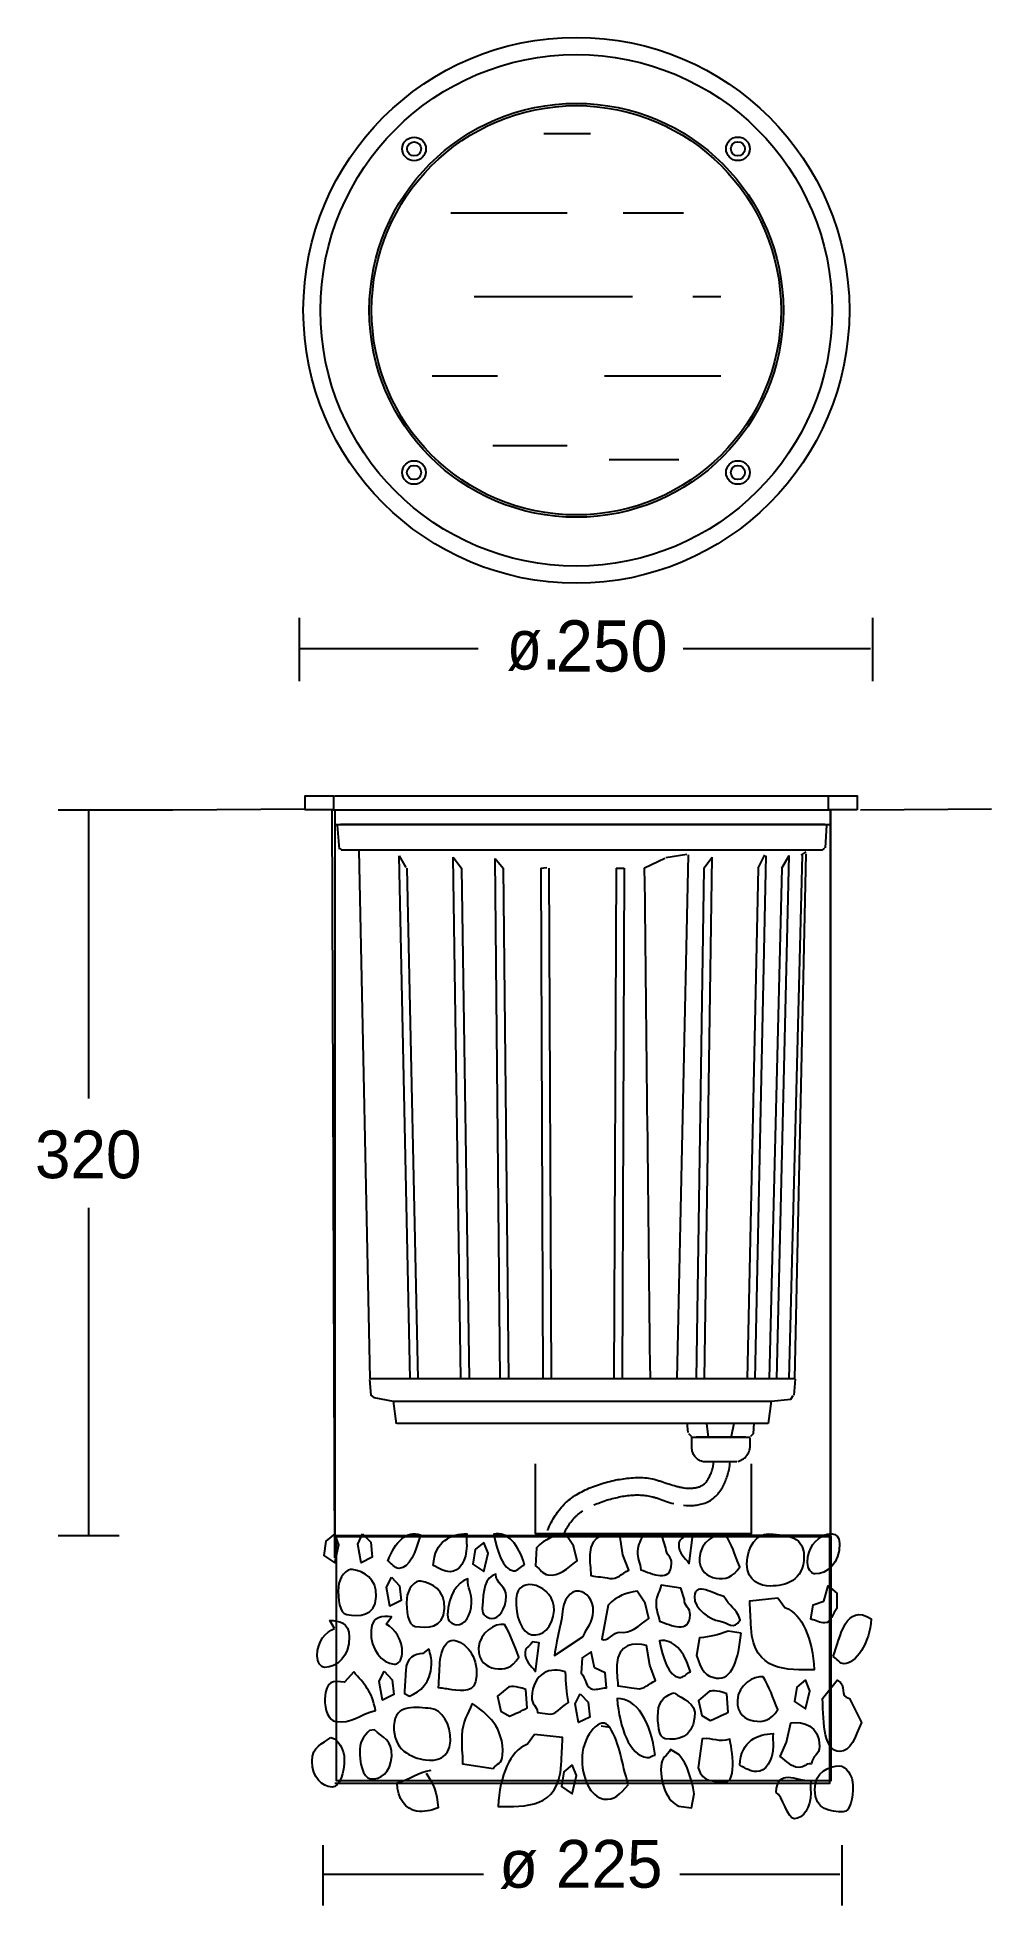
# Model space of a CAD drawing. Extents: x 41 to 152, y 59 to 276.
import ezdxf

# ---------------------------------------------------------------- set-up
doc = ezdxf.new("R2010")
doc.units = 0
doc.layers.add('LIVELLO_1', color=160, linetype='Continuous')
doc.styles.add('STD', font='txt')

# ---------------------------------------------------------------- blocks, each defined once
blk = doc.blocks.new('AI9-BLK2')
at = {"layer": 'LIVELLO_1', "color": 7}
blk.add_line((1.09, -5.79), (2.09, -5.93), dxfattribs=at)
for points in [[(-29.83, 16.52), (-30.84, 15.68), (-31.09, 14), (-29.83, 13.16), (-29.33, 15.26)], [(-29.61, 16.2), (27.75, 16.2), (27.75, -12.15), (-29.61, -12.15)], [(-26.59, 16.52), (-25.63, 15.54), (-25.47, 13.83), (-26.77, 13.17), (-27.16, 15.34)], [(-12.53, 15.53), (-13.54, 14.69), (-13.79, 13), (-12.53, 12.16), (-12.03, 14.27)], [(-23.25, 11.49), (-22.29, 10.5), (-22.13, 8.79), (-23.43, 8.13), (-23.82, 10.3)], [(-24.1, 0.56), (-23.15, -0.42), (-22.98, -2.14), (-24.28, -2.79), (-24.67, -0.62)], [(-1.35, -2.05), (-0.39, -3.04), (-0.23, -4.75), (-1.52, -5.4), (-1.91, -3.23)], [(24.82, -0.44), (23.81, -1.28), (23.56, -2.96), (24.82, -3.81), (25.32, -1.7)], [(-2.25, -10.29), (-3.25, -11.13), (-3.5, -12.81), (-2.25, -13.66), (-1.75, -11.55)]]:
    blk.add_lwpolyline(points, close=True, dxfattribs=at)
for points, knots in [([(-23.65, 13.35), (-23.21, 13.15), (-22.9, 12.51), (-22.39, 12.51), (-21.08, 12.51), (-20.45, 14.41), (-19.88, 16.41), (-21.45, 16.93), (-22.83, 15.67), (-23.65, 13.35)], [0, 0, 0, 0, 1, 1, 1, 2, 2, 2, 3, 3, 3, 3]), ([(-18.38, 12.85), (-17.65, 12.48), (-17.18, 12.12), (-16.41, 12.12), (-15.39, 12.12), (-14.51, 13.4), (-14.51, 15.12), (-14.51, 15.67), (-14.55, 15.97), (-14.51, 16.52), (-16.23, 16.52), (-18.24, 15.73), (-18.38, 12.85)], [0, 0, 0, 0, 1, 1, 1, 2, 2, 2, 3, 3, 3, 4, 4, 4, 4]), ([(-7.78, 12.9), (-8.22, 12.75), (-8.57, 12.17), (-9.07, 12.24), (-10.38, 12.44), (-10.91, 14.41), (-11.37, 16.49), (-9.78, 16.78), (-8.47, 15.32), (-7.78, 12.9)], [0, 0, 0, 0, 1, 1, 1, 2, 2, 2, 3, 3, 3, 3]), ([(-2.12, 15.12), (-2.12, 15.12), (-1.7, 13.37), (-1.7, 13.37), (-2.88, 12.49), (-3.75, 11.56), (-5.07, 11.75), (-5.69, 11.84), (-5.98, 12.41), (-6.52, 12.81), (-6.52, 12.81), (-6.41, 14.91), (-6.41, 14.91), (-5.35, 16.01), (-4.32, 16.29), (-3.05, 16.52), (-3.05, 16.52), (-2.12, 15.12), (-2.12, 15.12)], [0, 0, 0, 0, 1, 1, 1, 2, 2, 2, 3, 3, 3, 4, 4, 4, 5, 5, 5, 6, 6, 6, 6]), ([(3.63, 14.08), (3.63, 14.08), (4.3, 12.3), (4.3, 12.3), (3.45, 11.89), (2.98, 11.22), (2.1, 11.35), (1.23, 11.48), (0.79, 11.54), (-0.09, 11.67), (-0.1, 12.62), (-0.26, 13.18), (-0.21, 14.12), (-0.08, 16.53), (1.82, 16.78), (3.25, 16.36), (3.25, 16.36), (3.63, 14.08), (3.63, 14.08)], [0, 0, 0, 0, 1, 1, 1, 2, 2, 2, 3, 3, 3, 4, 4, 4, 5, 5, 5, 6, 6, 6, 6]), ([(8.62, 14.86), (8.57, 14.03), (9.32, 13.92), (9.28, 13.08), (9.16, 10.77), (7.07, 11.92), (5.71, 12.33), (5.63, 13.09), (5.28, 13.66), (5.32, 14.5), (5.36, 15.34), (5.77, 15.81), (5.93, 16.52), (5.93, 16.52), (8.18, 16.2), (8.18, 16.2), (8.18, 16.2), (8.62, 14.86), (8.62, 14.86)], [0, 0, 0, 0, 1, 1, 1, 2, 2, 2, 3, 3, 3, 4, 4, 4, 5, 5, 5, 6, 6, 6, 6]), ([(10.93, 16.52), (10.93, 16.52), (11.74, 16.41), (11.74, 16.41), (11.74, 16.41), (11.32, 13.09), (11.32, 13.09), (10.79, 13.8), (10.06, 14.22), (10.11, 15.38), (10.15, 16), (10.78, 16.02), (10.93, 16.52)], [0, 0, 0, 0, 1, 1, 1, 2, 2, 2, 3, 3, 3, 4, 4, 4, 4]), ([(15.51, 16.51), (16.25, 15.23), (16.6, 14.2), (17.18, 12.7), (16.38, 11.41), (15.53, 11.22), (14.4, 11.38), (13.49, 11.52), (12.43, 12.23), (12.5, 13.75), (12.6, 15.58), (14.41, 16.67), (15.51, 16.51)], [0, 0, 0, 0, 1, 1, 1, 2, 2, 2, 3, 3, 3, 4, 4, 4, 4]), ([(20.47, 16.52), (19.23, 16.52), (18.02, 15.12), (18.02, 13.04), (18.02, 11.01), (19.56, 10.46), (20.76, 10.46), (22.44, 10.46), (24.64, 11.08), (24.64, 13.89), (24.64, 16.59), (22.08, 16.34), (20.47, 16.52)], [0, 0, 0, 0, 1, 1, 1, 2, 2, 2, 3, 3, 3, 4, 4, 4, 4]), ([(27.06, 16.39), (26.08, 15.9), (25.05, 14.98), (25.05, 13.21), (25.05, 12.47), (25.49, 11.86), (25.93, 11.86), (27.32, 11.86), (28.78, 13.08), (28.78, 15.41), (28.78, 17.06), (27.06, 16.39), (27.06, 16.39)], [0, 0, 0, 0, 1, 1, 1, 2, 2, 2, 3, 3, 3, 4, 4, 4, 4]), ([(-27.75, 12.39), (-26.48, 12.15), (-24.91, 11.36), (-25.02, 9.23), (-25.14, 6.85), (-27.01, 6.94), (-28.43, 7.15), (-29.27, 7.27), (-29.47, 8.96), (-29.4, 10.36), (-29.34, 11.46), (-28.4, 12.55), (-27.75, 12.39)], [0, 0, 0, 0, 1, 1, 1, 2, 2, 2, 3, 3, 3, 4, 4, 4, 4]), ([(-19.82, 11.03), (-18.55, 10.79), (-16.98, 10), (-17.09, 7.86), (-17.21, 5.49), (-19.08, 5.58), (-20.5, 5.78), (-21.34, 5.91), (-21.54, 7.6), (-21.47, 9), (-21.41, 10.1), (-20.47, 11.19), (-19.82, 11.03)], [0, 0, 0, 0, 1, 1, 1, 2, 2, 2, 3, 3, 3, 4, 4, 4, 4]), ([(-13.93, 8.54), (-14.01, 7.01), (-14.77, 5.83), (-15.68, 5.97), (-16.16, 6.04), (-16.77, 6.31), (-16.72, 7.1), (-16.61, 9.36), (-15.68, 10.88), (-14.38, 11.31), (-14.43, 10.21), (-13.88, 9.63), (-13.93, 8.54)], [0, 0, 0, 0, 1, 1, 1, 2, 2, 2, 3, 3, 3, 4, 4, 4, 4]), ([(-9.91, 9.28), (-9.99, 7.75), (-10.75, 6.58), (-11.66, 6.71), (-12.13, 6.78), (-12.74, 7.05), (-12.7, 7.85), (-12.58, 10.1), (-12.43, 11.42), (-11.12, 11.84), (-11.17, 10.74), (-9.85, 10.38), (-9.91, 9.28)], [0, 0, 0, 0, 1, 1, 1, 2, 2, 2, 3, 3, 3, 4, 4, 4, 4]), ([(-4.37, 7.62), (-4.48, 5.61), (-5.74, 4.62), (-6.95, 4.8), (-8.15, 4.98), (-8.88, 6.99), (-8.78, 9), (-8.63, 11.93), (-4.22, 10.55), (-4.37, 7.62)], [0, 0, 0, 0, 1, 1, 1, 2, 2, 2, 3, 3, 3, 3]), ([(15.33, 9.26), (16.07, 7.99), (16.67, 8.03), (17.25, 6.54), (16.45, 5.24), (15.89, 6.25), (14.77, 6.42), (13.86, 6.55), (11.85, 7.74), (11.93, 9.26), (12.03, 11.09), (14.24, 9.42), (15.33, 9.26)], [0, 0, 0, 0, 1, 1, 1, 2, 2, 2, 3, 3, 3, 4, 4, 4, 4]), ([(0.18, 7.5), (0.11, 6.14), (-0.54, 5.71), (-0.98, 4.61), (-0.98, 4.61), (-4.33, 2.38), (-4.33, 2.38), (-4.29, 3.22), (-3.47, 6.35), (-3.43, 7.19), (-3.34, 8.87), (-2.46, 10), (-1.46, 9.86), (-0.65, 9.74), (0.25, 8.87), (0.18, 7.5)], [0, 0, 0, 0, 1, 1, 1, 2, 2, 2, 3, 3, 3, 4, 4, 4, 5, 5, 5, 5]), ([(6.2, 8.47), (6.2, 8.47), (6.62, 6.71), (6.62, 6.71), (5.44, 5.83), (4.57, 4.9), (3.25, 5.09), (2.63, 5.19), (1.72, 3.88), (1.17, 4.28), (1.17, 4.28), (1.9, 8.25), (1.9, 8.25), (2.97, 9.36), (4, 9.63), (5.27, 9.87), (5.27, 9.87), (6.2, 8.47), (6.2, 8.47)], [0, 0, 0, 0, 1, 1, 1, 2, 2, 2, 3, 3, 3, 4, 4, 4, 5, 5, 5, 6, 6, 6, 6]), ([(10.76, 8.9), (10.72, 8.06), (11.47, 7.95), (11.43, 7.11), (11.31, 4.81), (9.22, 5.96), (7.86, 6.37), (7.77, 7.12), (7.42, 7.7), (7.47, 8.54), (7.51, 9.38), (7.91, 9.85), (8.08, 10.56), (8.08, 10.56), (10.33, 10.23), (10.33, 10.23), (10.33, 10.23), (10.76, 8.9), (10.76, 8.9)], [0, 0, 0, 0, 1, 1, 1, 2, 2, 2, 3, 3, 3, 4, 4, 4, 5, 5, 5, 6, 6, 6, 6]), ([(21.61, 9.11), (21.61, 9.11), (18.34, 8.74), (18.34, 8.74), (18.41, 7.48), (18.44, 6.85), (18.51, 5.59), (18.78, 0.46), (22.74, 0.72), (25.82, 0.75), (25.64, 4.31), (24.48, 7.21), (22.42, 7.96), (22.42, 7.96), (21.61, 9.11), (21.61, 9.11)], [0, 0, 0, 0, 1, 1, 1, 2, 2, 2, 3, 3, 3, 4, 4, 4, 5, 5, 5, 5]), ([(26.96, 8.7), (26.96, 8.7), (25.7, 8.28), (25.7, 8.28), (25.7, 8.28), (25.45, 6.6), (25.45, 6.6), (26.07, 6.49), (26.45, 6.17), (27.08, 6.17), (27.77, 6.17), (27.96, 7.33), (28.46, 7.86), (28.46, 7.86), (28.46, 9.65), (28.46, 9.65), (28.46, 9.65), (27.46, 10.49), (27.46, 10.49), (27.46, 10.49), (26.96, 8.7), (26.96, 8.7)], [0, 0, 0, 0, 1, 1, 1, 2, 2, 2, 3, 3, 3, 4, 4, 4, 5, 5, 5, 6, 6, 6, 7, 7, 7, 7]), ([(-23.84, 6.05), (-22.88, 5.42), (-21.91, 4.36), (-22, 2.59), (-22.04, 1.86), (-22.51, 1.31), (-22.94, 1.37), (-24.33, 1.58), (-25.72, 3.01), (-25.6, 5.33), (-25.51, 6.98), (-24.23, 7.03), (-23.24, 6.89), (-23.24, 6.89), (-23.84, 6.05), (-23.84, 6.05)], [0, 0, 0, 0, 1, 1, 1, 2, 2, 2, 3, 3, 3, 4, 4, 4, 5, 5, 5, 5]), ([(28.04, 2.26), (28.48, 2.05), (28.79, 1.42), (29.29, 1.42), (30.61, 1.42), (32.3, 3.8), (32.45, 6.65), (29.49, 8.55), (28.85, 4.58), (28.04, 2.26)], [0, 0, 0, 0, 1, 1, 1, 2, 2, 2, 3, 3, 3, 3]), ([(-29.85, 5.54), (-30.84, 5.05), (-31.86, 4.13), (-31.86, 2.36), (-31.86, 1.62), (-31.42, 1.01), (-30.99, 1.01), (-29.59, 1.01), (-28.13, 2.24), (-28.13, 4.56), (-28.13, 6.22), (-29.41, 6.46), (-30.4, 6.46), (-30.4, 6.46), (-29.85, 5.54), (-29.85, 5.54)], [0, 0, 0, 0, 1, 1, 1, 2, 2, 2, 3, 3, 3, 4, 4, 4, 5, 5, 5, 5]), ([(-10.12, 6.01), (-9.38, 4.73), (-9.03, 3.7), (-8.45, 2.2), (-9.25, 0.9), (-10.1, 0.72), (-11.23, 0.89), (-12.14, 1.02), (-13.2, 1.73), (-13.12, 3.25), (-13.03, 5.08), (-11.21, 6.17), (-10.12, 6.01)], [0, 0, 0, 0, 1, 1, 1, 2, 2, 2, 3, 3, 3, 4, 4, 4, 4]), ([(11.46, 0.5), (11.01, 0.35), (10.67, -0.23), (10.16, -0.16), (8.85, 0.04), (8.32, 2.01), (7.86, 4.09), (9.45, 4.38), (10.77, 2.93), (11.46, 0.5)], [0, 0, 0, 0, 1, 1, 1, 2, 2, 2, 3, 3, 3, 3]), ([(17.34, 5), (17.06, 1.98), (16.29, -0.5), (14.48, -0.23), (13.23, -0.05), (12.76, 0.6), (12.16, 2.38), (12.16, 2.38), (12.52, 4.44), (12.52, 4.44), (13.85, 4.56), (14.56, 4.78), (15.84, 5.22), (15.84, 5.22), (17.34, 5), (17.34, 5)], [0, 0, 0, 0, 1, 1, 1, 2, 2, 2, 3, 3, 3, 4, 4, 4, 5, 5, 5, 5]), ([(-18.89, 3.18), (-18.74, 2.48), (-18.54, 2.09), (-18.58, 1.35), (-18.69, -0.84), (-19.88, -1.78), (-21.16, -2.32), (-21.16, -2.32), (-21.73, -2), (-21.73, -2), (-21.67, -0.96), (-21.64, -0.41), (-21.59, 0.63), (-21.51, 2.15), (-20.53, 2.62), (-19.61, 2.61), (-19.61, 2.61), (-18.89, 3.18), (-18.89, 3.18)], [0, 0, 0, 0, 1, 1, 1, 2, 2, 2, 3, 3, 3, 4, 4, 4, 5, 5, 5, 6, 6, 6, 6]), ([(-16.01, 4.17), (-16.85, 4.3), (-17.54, 3.04), (-17.61, 1.64), (-17.67, 0.48), (-17.71, -0.19), (-17.77, -1.35), (-17.15, -1.44), (-16.82, -1.49), (-16.2, -1.58), (-15.04, -1.75), (-13.47, -1.98), (-13.37, -0.02), (-13.24, 2.35), (-14.59, 3.96), (-16.01, 4.17)], [0, 0, 0, 0, 1, 1, 1, 2, 2, 2, 3, 3, 3, 4, 4, 4, 5, 5, 5, 5]), ([(-6.9, 3.98), (-6.9, 3.98), (-6.09, 3.86), (-6.09, 3.86), (-6.09, 3.86), (-6.51, 0.54), (-6.51, 0.54), (-7.04, 1.25), (-7.78, 1.67), (-7.72, 2.83), (-7.68, 3.46), (-7.05, 3.47), (-6.9, 3.98)], [0, 0, 0, 0, 1, 1, 1, 2, 2, 2, 3, 3, 3, 4, 4, 4, 4]), ([(0.34, 0.98), (0.34, 0.98), (1.57, 0.38), (1.57, 0.38), (1.57, 0.38), (1.73, -1.34), (1.73, -1.34), (1.1, -1.35), (0.71, -1.61), (0.08, -1.52), (-0.61, -1.42), (-0.73, -0.24), (-1.21, 0.36), (-1.21, 0.36), (-1.12, 2.14), (-1.12, 2.14), (-1.12, 2.14), (-0.07, 2.83), (-0.07, 2.83), (-0.07, 2.83), (0.34, 0.98), (0.34, 0.98)], [0, 0, 0, 0, 1, 1, 1, 2, 2, 2, 3, 3, 3, 4, 4, 4, 5, 5, 5, 6, 6, 6, 7, 7, 7, 7]), ([(6.76, 1.28), (6.76, 1.28), (7.42, -0.5), (7.42, -0.5), (6.58, -0.91), (6.1, -1.57), (5.23, -1.45), (4.35, -1.32), (3.91, -1.26), (3.04, -1.13), (3.02, -0.17), (2.86, 0.38), (2.91, 1.32), (3.04, 3.73), (4.94, 3.98), (6.37, 3.56), (6.37, 3.56), (6.76, 1.28), (6.76, 1.28)], [0, 0, 0, 0, 1, 1, 1, 2, 2, 2, 3, 3, 3, 4, 4, 4, 5, 5, 5, 6, 6, 6, 6]), ([(-27.62, 0.5), (-26.41, -0.91), (-25.49, -1.72), (-25.1, -3.99), (-26.96, -4.46), (-27.9, -5.55), (-29.71, -5.28), (-30.48, -5.17), (-31.04, -3.92), (-30.97, -2.64), (-30.86, -0.44), (-29.99, -0.52), (-28.68, -0.71), (-28.68, -0.71), (-27.62, 0.5), (-27.62, 0.5)], [0, 0, 0, 0, 1, 1, 1, 2, 2, 2, 3, 3, 3, 4, 4, 4, 5, 5, 5, 5]), ([(-3.02, 0.48), (-3.03, -0.89), (-2.89, -1.76), (-2.7, -3.05), (-3.68, -3.65), (-4.1, -4.54), (-5.1, -4.39), (-5.54, -4.33), (-5.85, -4.28), (-6.29, -4.22), (-6.32, -3.47), (-7, -3.27), (-6.96, -2.43), (-6.81, 0.4), (-4.69, 1.15), (-3.02, 0.48)], [0, 0, 0, 0, 1, 1, 1, 2, 2, 2, 3, 3, 3, 4, 4, 4, 5, 5, 5, 5]), ([(19.91, -0.08), (20.66, -1.35), (21.01, -2.39), (21.59, -3.89), (20.78, -5.18), (19.93, -5.37), (18.8, -5.2), (17.89, -5.07), (16.83, -4.36), (16.91, -2.83), (17, -1), (18.82, 0.08), (19.91, -0.08)], [0, 0, 0, 0, 1, 1, 1, 2, 2, 2, 3, 3, 3, 4, 4, 4, 4]), ([(-7.63, -1.56), (-7.63, -1.56), (-7.48, -3.69), (-7.48, -3.69), (-8.26, -4.1), (-8.78, -4.34), (-9.55, -4.65), (-9.55, -4.65), (-10.53, -4.08), (-10.53, -4.08), (-10.53, -4.08), (-10.94, -2.33), (-10.94, -2.33), (-10.94, -2.33), (-9.63, -1.26), (-9.63, -1.26), (-9.63, -1.26), (-8.8, -1.06), (-7.63, -1.56)], [0, 0, 0, 0, 1, 1, 1, 2, 2, 2, 3, 3, 3, 4, 4, 4, 5, 5, 5, 6, 6, 6, 6]), ([(9.58, -1.94), (8.75, -2.14), (7.77, -2.73), (7.7, -4.2), (7.63, -5.46), (7.79, -7.17), (8.54, -7.28), (9.98, -7.49), (11.64, -7.2), (11.95, -4.82), (12.18, -2.96), (10.55, -2.72), (9.58, -1.94)], [0, 0, 0, 0, 1, 1, 1, 2, 2, 2, 3, 3, 3, 4, 4, 4, 4]), ([(15.7, -2.05), (15.7, -2.05), (15.84, -4.18), (15.84, -4.18), (15.06, -4.6), (14.54, -4.84), (13.77, -5.14), (13.77, -5.14), (12.79, -4.58), (12.79, -4.58), (12.79, -4.58), (12.38, -2.83), (12.38, -2.83), (12.38, -2.83), (13.69, -1.76), (13.69, -1.76), (13.69, -1.76), (14.52, -1.56), (15.7, -2.05)], [0, 0, 0, 0, 1, 1, 1, 2, 2, 2, 3, 3, 3, 4, 4, 4, 5, 5, 5, 6, 6, 6, 6]), ([(26.8, -2.61), (26.92, -5.66), (26.97, -8.75), (28.79, -8.75), (30.05, -8.75), (30.61, -7.07), (31.3, -5.38), (31.3, -5.38), (29.92, -2.61), (29.92, -2.61), (28.6, -2.3), (29.75, -1.1), (28.5, -0.47), (28.5, -0.47), (26.8, -2.61), (26.8, -2.61)], [0, 0, 0, 0, 1, 1, 1, 2, 2, 2, 3, 3, 3, 4, 4, 4, 5, 5, 5, 5]), ([(-18.66, -3.74), (-17.43, -3.92), (-16.3, -5.5), (-16.4, -7.57), (-16.51, -9.58), (-18.07, -9.91), (-19.27, -9.73), (-20.94, -9.49), (-23.1, -8.56), (-22.95, -5.75), (-22.81, -3.07), (-20.27, -3.69), (-18.66, -3.74)], [0, 0, 0, 0, 1, 1, 1, 2, 2, 2, 3, 3, 3, 4, 4, 4, 4]), ([(-13.87, -3.17), (-12.1, -4.38), (-10.16, -5.93), (-10.34, -9.18), (-10.38, -10.13), (-11.02, -10.14), (-11.42, -10.71), (-11.42, -10.71), (-14.99, -10.19), (-14.99, -10.19), (-14.99, -8.92), (-15.14, -8.16), (-15.07, -6.9), (-14.98, -5.23), (-14.38, -4.47), (-13.87, -3.17)], [0, 0, 0, 0, 1, 1, 1, 2, 2, 2, 3, 3, 3, 4, 4, 4, 5, 5, 5, 5]), ([(7.38, -9.18), (7.01, -9.12), (6.8, -9.52), (6.42, -9.46), (4.36, -9.16), (3.26, -6.04), (2.94, -2.61), (5.27, -2.53), (6.83, -5.3), (7.38, -9.18)], [0, 0, 0, 0, 1, 1, 1, 2, 2, 2, 3, 3, 3, 3]), ([(-25.21, -6.22), (-24.3, -7.09), (-23.11, -7.51), (-23.21, -9.28), (-23.31, -11.17), (-24.53, -12.09), (-25.66, -11.93), (-26.57, -11.8), (-26.99, -10.02), (-26.91, -8.49), (-26.85, -7.39), (-26.31, -6.86), (-25.77, -6.32), (-25.77, -6.32), (-25.21, -6.22), (-25.21, -6.22)], [0, 0, 0, 0, 1, 1, 1, 2, 2, 2, 3, 3, 3, 4, 4, 4, 5, 5, 5, 5]), ([(4.26, -12.59), (3.26, -13.71), (2.59, -14.45), (1.4, -14.28), (-0.1, -14.06), (-1.24, -11.78), (-1.11, -9.27), (-0.98, -6.85), (1.1, -4.41), (2.09, -5.93), (3.31, -7.91), (3.45, -10.04), (4.26, -12.59)], [0, 0, 0, 0, 1, 1, 1, 2, 2, 2, 3, 3, 3, 4, 4, 4, 4]), ([(22.62, -7.65), (22.62, -7.65), (21.86, -9.33), (21.86, -9.33), (22.68, -9.86), (23.12, -10.59), (24, -10.59), (24.88, -10.59), (24.64, -10.17), (25.52, -10.17), (25.58, -9.23), (26.45, -9.12), (26.45, -8.18), (26.45, -5.76), (24.57, -5.23), (23.12, -5.44), (23.12, -5.44), (22.62, -7.65), (22.62, -7.65)], [0, 0, 0, 0, 1, 1, 1, 2, 2, 2, 3, 3, 3, 4, 4, 4, 5, 5, 5, 6, 6, 6, 6]), ([(-30.29, -7.13), (-31.24, -7.86), (-32.45, -8.11), (-32.45, -9.88), (-32.45, -11.78), (-31.28, -12.88), (-30.14, -12.88), (-29.23, -12.88), (-28.72, -11.17), (-28.72, -9.64), (-28.72, -8.54), (-29.23, -7.92), (-29.74, -7.31), (-29.74, -7.31), (-30.29, -7.13), (-30.29, -7.13)], [0, 0, 0, 0, 1, 1, 1, 2, 2, 2, 3, 3, 3, 4, 4, 4, 5, 5, 5, 5]), ([(-6.64, -6.77), (-6.64, -6.77), (-3.38, -7.14), (-3.38, -7.14), (-3.44, -8.4), (-3.48, -9.02), (-3.54, -10.28), (-3.81, -15.42), (-7.77, -15.15), (-10.86, -15.12), (-10.67, -11.56), (-9.51, -8.67), (-7.45, -7.91), (-7.45, -7.91), (-6.64, -6.77), (-6.64, -6.77)], [0, 0, 0, 0, 1, 1, 1, 2, 2, 2, 3, 3, 3, 4, 4, 4, 5, 5, 5, 5]), ([(10.13, -9.08), (11.15, -10.29), (11.51, -11.71), (11.91, -13.67), (11.91, -13.67), (11.58, -15.31), (11.58, -15.31), (11.14, -15.25), (10.82, -15.2), (10.38, -15.14), (9.01, -14.94), (7.92, -12.77), (8.05, -10.46), (8.1, -9.41), (8.74, -9.3), (9.16, -8.52), (9.16, -8.52), (10.13, -9.08), (10.13, -9.08)], [0, 0, 0, 0, 1, 1, 1, 2, 2, 2, 3, 3, 3, 4, 4, 4, 5, 5, 5, 6, 6, 6, 6]), ([(15.33, -12.31), (14.08, -12.13), (12.96, -12.43), (12.35, -10.65), (12.35, -10.65), (12.81, -7.27), (12.81, -7.27), (14.14, -7.14), (14.76, -7.77), (16.04, -7.32), (16.04, -7.32), (17.15, -12.58), (15.33, -12.31)], [0, 0, 0, 0, 1, 1, 1, 2, 2, 2, 3, 3, 3, 4, 4, 4, 4]), ([(17.18, -10.35), (17.91, -10.72), (18.38, -11.09), (19.15, -11.09), (20.17, -11.09), (21.05, -9.8), (21.05, -8.09), (21.05, -7.54), (21.02, -7.23), (21.05, -6.68), (19.34, -6.68), (17.33, -7.48), (17.18, -10.35)], [0, 0, 0, 0, 1, 1, 1, 2, 2, 2, 3, 3, 3, 4, 4, 4, 4]), ([(21.41, -13.5), (22.14, -13.87), (22.75, -16.56), (23.51, -16.56), (24.54, -16.56), (25.42, -15.27), (25.42, -13.56), (25.42, -13), (25.38, -12.7), (25.42, -12.15), (23.69, -12.15), (21.55, -10.62), (21.41, -13.5)], [0, 0, 0, 0, 1, 1, 1, 2, 2, 2, 3, 3, 3, 4, 4, 4, 4]), ([(28.79, -10.42), (27.52, -10.49), (25.91, -11.03), (25.91, -13.18), (25.91, -15.57), (27.77, -15.75), (29.2, -15.75), (30.04, -15.75), (30.33, -14.1), (30.33, -12.69), (30.33, -11.59), (29.45, -10.36), (28.79, -10.42)], [0, 0, 0, 0, 1, 1, 1, 2, 2, 2, 3, 3, 3, 4, 4, 4, 4]), ([(-19.2, -11.28), (-18.42, -12.44), (-17.92, -13.49), (-17.83, -15.29), (-18.77, -15.64), (-19.37, -15.8), (-20.35, -15.66), (-21.48, -15.49), (-22.59, -14.28), (-22.56, -12.38), (-21, -11.94), (-20.23, -11.19), (-18.63, -10.93)], [0, 0, 0, 0, 1, 1, 1, 2, 2, 2, 3, 3, 3, 4, 4, 4, 4])]:
    blk.add_open_spline(points, degree=3, knots=knots, dxfattribs=at)
blk = doc.blocks.new('AI9-BLK1')
at = {"layer": 'LIVELLO_1', "color": 7}
for p, q in [((3.5, 97.25), (8.9, 97.25)), ((-7.31, 88.06), (6.2, 88.06)), ((12.69, 88.06), (19.71, 88.06)), ((-4.61, 78.33), (13.77, 78.33)), ((20.8, 78.33), (24.04, 78.33)), ((-9.47, 69.14), (-1.91, 69.14)), ((10.53, 69.14), (24.04, 69.14)), ((-2.45, 61.04), (6.2, 61.04)), ((11.07, 59.41), (19.17, 59.41)), ((-24.89, 33.67), (-24.89, 41.03)), ((41.68, 33.67), (41.68, 41.03)), ((-4.14, 37.45), (-24.75, 37.45)), ((41.42, 37.45), (19.67, 37.45)), ((36.75, 20.32), (-20.78, 20.32)), ((-52.87, 18.76), (-39.58, 18.76)), ((-49.36, 18.76), (-49.36, -14.78)), ((-39.58, 18.76), (-24.27, 18.85)), ((-20.78, 18.76), (-20.78, -65.5)), ((36.75, -65.45), (36.75, 18.76)), ((40.24, 18.76), (55.46, 18.85)), ((-20.78, 17.03), (36.75, 17.03)), ((-20.51, 16.97), (-20.28, 14.18)), ((36.3, 16.96), (36.14, 14.34)), ((-20.28, 14.29), (-19.91, 14.07)), ((-20.03, 14.08), (20.85, 14.08)), ((-16.66, -47.33), (-17.96, 14.05)), ((-12.04, -47.33), (-13.32, 13.39)), ((-13.32, 13.39), (-12.52, 12.04)), ((-6.16, -47.33), (-7.05, 13.26)), ((-7.05, 13.26), (-6.08, 11.98)), ((-1.59, -47.33), (-2.17, 13.1)), ((-2.17, 13.1), (-1.22, 11.98)), ((15.19, 12), (17.55, 13.12)), ((17.64, 13.22), (20.09, 13.61)), ((18.97, -47.33), (20.29, 13.52)), ((20.38, 14.08), (35.84, 14.08)), ((22.05, 11.98), (23.02, 13.26)), ((22.13, -47.33), (23.02, 13.26)), ((28.01, -47.33), (29.29, 13.39)), ((28.38, 11.98), (29.15, 13.51)), ((30.52, -47.33), (31.96, 13.43)), ((31.11, 11.98), (31.96, 13.43)), ((31.98, -47.33), (33.52, 13.47)), ((32.61, -47.33), (33.95, 13.65)), ((33.36, 13.46), (33.95, 13.85)), ((36.07, 14.3), (35.76, 14.07)), ((-12.41, 11.98), (-11.13, -47.33)), ((-6.08, 11.98), (-5.19, -47.33)), ((-1.22, 11.98), (-0.61, -47.33)), ((3.12, 11.98), (3.83, 12.04)), ((3.12, 11.98), (3.38, -47.33)), ((4.07, 11.98), (4.35, -47.33)), ((11.88, 11.98), (11.62, -47.33)), ((11.88, 11.98), (12.83, 11.98)), ((12.83, 11.98), (12.57, -47.33)), ((22.05, 11.98), (21.16, -47.33)), ((28.38, 11.98), (27.1, -47.33)), ((31.11, 11.98), (29.66, -47.33)), ((-49.36, -27.47), (-49.36, -65.5)), ((32.63, -47.33), (-16.66, -47.33)), ((32.67, -47.37), (32.52, -49.2)), ((-14.02, -49.9), (-13.64, -52.53)), ((-13.95, -49.93), (29.87, -49.93)), ((29.87, -49.93), (29.51, -52.49)), ((29.51, -52.49), (-13.58, -52.49)), ((20.25, -53.57), (20.13, -52.44)), ((20.64, -54), (20.32, -53.69)), ((26.93, -54.08), (21.16, -54.08)), ((22.6, -54.07), (22.39, -52.55)), ((25.25, -53.96), (25.57, -52.46)), ((-52.87, -65.5), (-45.82, -65.5)), ((-20.78, -65.5), (36.75, -65.45)), ((-22.14, -108.49), (-22.14, -101.46)), ((38.11, -108.49), (38.11, -101.46)), ((-3.52, -104.89), (-22.01, -104.89)), ((37.85, -104.89), (19.27, -104.89))]:
    blk.add_line(p, q, dxfattribs=at)
for points in [[(-20.91, 18.75), (-24.23, 18.75), (-24.23, 20.38), (-20.91, 20.38)], [(39.84, 18.75), (36.52, 18.75), (36.52, 20.38), (39.84, 20.38)]]:
    blk.add_lwpolyline(points, close=True, dxfattribs=at)
for points in [[(-20.78, -68.09), (-21.07, 18.75), (36.76, 18.75), (36.75, -68.04)], [(-20.78, -68.09), (-21.07, 18.75), (36.76, 18.75), (36.75, -68.04)], [(36.1, 17.03), (-20.13, 17.03), (36.1, 17.03)], [(-16.76, -47.41), (-16.6, -49.2), (-16.26, -49.49), (-14.02, -49.9)], [(29.87, -49.93), (32.14, -49.7), (32.42, -49.27)], [(27.51, -53.98), (27.81, -53.66), (27.91, -52.46)], [(2.47, -57.18), (2.47, -65.27), (27.6, -65.27), (27.6, -57.18)], [(-20.78, -65.5), (36.66, -65.5), (36.66, -94.31), (-20.78, -94.31)]]:
    blk.add_lwpolyline(points, dxfattribs=at)
for centre, radius in [((7.26, 76.74), 31.69), ((7.26, 76.74), 29.7), ((7.26, 76.74), 24.03), ((7.26, 76.74), 23.76), ((-11.57, 95.48), 1.37), ((-11.57, 95.48), 0.822), ((26.01, 95.49), 1.37), ((26.01, 95.49), 0.822), ((-11.58, 57.91), 1.37), ((-11.58, 57.91), 0.821), ((26.01, 57.91), 1.37), ((26.01, 57.91), 0.822)]:
    blk.add_circle(centre, radius, dxfattribs=at)
blk.add_open_spline([(15.85, -47.33), (15.63, -27.55), (15.41, -7.78), (15.19, 12)], degree=3, dxfattribs=at)
for points, knots in [([(25.88, -56.97), (25.88, -56.97), (25.36, -56.97), (25.36, -56.97), (25.36, -56.97), (24.84, -56.97), (24.84, -56.97), (24.84, -56.97), (24.32, -56.97), (24.32, -56.97), (24.32, -56.97), (23.8, -56.97), (23.8, -56.97), (23.8, -56.97), (23.31, -56.97), (23.31, -56.97), (23.31, -56.97), (23.04, -56.97), (23.04, -56.97), (23.04, -56.97), (22.78, -56.97), (22.78, -56.97), (22.78, -56.97), (22.52, -56.97), (22.52, -56.97), (22.52, -56.97), (22.39, -56.97), (22.39, -56.97), (22.39, -56.97), (22.26, -56.97), (22.26, -56.97), (22.26, -56.97), (22, -56.97), (22, -56.97), (21.92, -56.94), (21.83, -56.92), (21.77, -56.87), (21.68, -56.87), (21.59, -56.83), (21.53, -56.78), (21.44, -56.73), (21.38, -56.69), (21.31, -56.64), (21.22, -56.59), (21.16, -56.52), (21.11, -56.45), (21.05, -56.38), (20.98, -56.31), (20.94, -56.22), (20.9, -56.18), (20.85, -56.08), (20.81, -55.99), (20.79, -55.89), (20.74, -55.83), (20.72, -55.73), (20.72, -55.68), (20.7, -55.64), (20.7, -55.59), (20.7, -55.54), (20.7, -55.5), (20.68, -55.45), (20.68, -55.45), (20.68, -55.31), (20.68, -55.31), (20.68, -55.31), (20.68, -55.2), (20.68, -55.2), (20.68, -55.2), (20.68, -55.06), (20.68, -55.06), (20.68, -55.06), (20.68, -54.91), (20.68, -54.91), (20.68, -54.91), (20.68, -54.78), (20.68, -54.78), (20.68, -54.78), (20.68, -54.64), (20.68, -54.64), (20.68, -54.64), (20.68, -54.54), (20.68, -54.54), (20.68, -54.54), (20.68, -54.5), (20.68, -54.5), (20.68, -54.5), (20.68, -54.4), (20.68, -54.4), (20.68, -54.4), (20.68, -54.36), (20.68, -54.36), (20.68, -54.36), (20.68, -54.26), (20.68, -54.26), (20.68, -54.26), (20.68, -54.24), (20.68, -54.24), (20.68, -54.24), (20.68, -54.22), (20.68, -54.22), (20.68, -54.22), (20.68, -54.17), (20.68, -54.17), (20.68, -54.17), (20.68, -54.12), (20.68, -54.12), (20.68, -54.12), (20.68, -54.1), (20.68, -54.1), (20.68, -54.1), (20.68, -54.08), (20.68, -54.08), (20.68, -54.08), (27.42, -54.08), (27.42, -54.08)], [0, 0, 0, 0, 1, 1, 1, 2, 2, 2, 3, 3, 3, 4, 4, 4, 5, 5, 5, 6, 6, 6, 7, 7, 7, 8, 8, 8, 9, 9, 9, 10, 10, 10, 11, 11, 11, 12, 12, 12, 13, 13, 13, 14, 14, 14, 15, 15, 15, 16, 16, 16, 17, 17, 17, 18, 18, 18, 19, 19, 19, 20, 20, 20, 21, 21, 21, 22, 22, 22, 23, 23, 23, 24, 24, 24, 25, 25, 25, 26, 26, 26, 27, 27, 27, 28, 28, 28, 29, 29, 29, 30, 30, 30, 31, 31, 31, 32, 32, 32, 33, 33, 33, 34, 34, 34, 35, 35, 35, 36, 36, 36, 37, 37, 37, 38, 38, 38, 38]), ([(25.99, -56.92), (26.09, -56.89), (26.19, -56.87), (26.26, -56.81), (26.35, -56.81), (26.45, -56.76), (26.52, -56.7), (26.61, -56.65), (26.69, -56.59), (26.76, -56.54), (26.85, -56.48), (26.92, -56.4), (26.97, -56.32), (27.04, -56.24), (27.11, -56.15), (27.16, -56.04), (27.21, -55.99), (27.26, -55.88), (27.3, -55.77), (27.33, -55.66), (27.38, -55.58), (27.4, -55.47), (27.4, -55.42), (27.42, -55.36), (27.42, -55.3), (27.42, -55.25), (27.42, -55.2), (27.45, -55.14), (27.45, -55.14), (27.45, -54.98), (27.45, -54.98), (27.45, -54.98), (27.45, -54.84), (27.45, -54.84), (27.45, -54.84), (27.45, -54.68), (27.45, -54.68), (27.45, -54.68), (27.45, -54.51), (27.45, -54.51), (27.45, -54.51), (27.45, -54.35), (27.45, -54.35), (27.45, -54.35), (27.45, -54.18), (27.45, -54.18)], [0, 0, 0, 0, 1, 1, 1, 2, 2, 2, 3, 3, 3, 4, 4, 4, 5, 5, 5, 6, 6, 6, 7, 7, 7, 8, 8, 8, 9, 9, 9, 10, 10, 10, 11, 11, 11, 12, 12, 12, 13, 13, 13, 14, 14, 14, 15, 15, 15, 15]), ([(3.92, -64.93), (4.05, -64.6), (4.18, -64.32), (4.33, -64.02), (4.46, -63.74), (4.64, -63.44), (4.81, -63.18), (5.15, -62.65), (5.57, -62.16), (6.02, -61.72), (6.46, -61.3), (6.96, -60.95), (7.5, -60.64), (7.76, -60.5), (8.02, -60.36), (8.3, -60.22), (8.58, -60.09), (8.86, -59.97), (9.15, -59.85), (9.45, -59.76), (9.73, -59.67), (10.04, -59.55), (10.32, -59.46), (10.62, -59.36), (10.92, -59.29), (11.23, -59.2), (11.53, -59.13), (11.83, -59.06), (12.12, -59.02), (12.42, -58.97), (12.72, -58.92), (13.33, -58.83), (13.94, -58.78), (14.54, -58.78), (14.85, -58.78), (15.13, -58.8), (15.43, -58.83), (15.71, -58.87), (16.02, -58.92), (16.3, -58.99), (16.45, -59.02), (16.58, -59.06), (16.74, -59.11), (16.89, -59.16), (17.02, -59.2), (17.17, -59.25), (17.45, -59.34), (17.71, -59.43), (17.99, -59.53), (18.3, -59.62), (18.58, -59.71), (18.86, -59.78), (19.01, -59.83), (19.14, -59.85), (19.29, -59.9), (19.45, -59.92), (19.6, -59.94), (19.75, -59.97), (20.03, -60.02), (20.33, -60.04), (20.64, -60.02), (20.77, -59.99), (20.92, -59.99), (21.05, -59.97), (21.2, -59.94), (21.33, -59.92), (21.46, -59.88), (21.57, -59.85), (21.7, -59.78), (21.81, -59.71), (21.92, -59.67), (22.02, -59.6), (22.13, -59.5), (22.22, -59.43), (22.31, -59.34), (22.39, -59.22), (22.48, -59.11), (22.55, -59.02), (22.61, -58.87), (22.68, -58.76), (22.74, -58.62), (22.8, -58.48), (22.83, -58.41), (22.87, -58.34), (22.89, -58.27), (22.94, -58.18), (22.96, -58.08), (22.98, -58.04), (23.04, -57.85), (23.09, -57.69), (23.13, -57.52), (23.17, -57.34), (23.19, -57.15), (23.22, -56.97)], [0, 0, 0, 0, 1, 1, 1, 2, 2, 2, 3, 3, 3, 4, 4, 4, 5, 5, 5, 6, 6, 6, 7, 7, 7, 8, 8, 8, 9, 9, 9, 10, 10, 10, 11, 11, 11, 12, 12, 12, 13, 13, 13, 14, 14, 14, 15, 15, 15, 16, 16, 16, 17, 17, 17, 18, 18, 18, 19, 19, 19, 20, 20, 20, 21, 21, 21, 22, 22, 22, 23, 23, 23, 24, 24, 24, 25, 25, 25, 26, 26, 26, 27, 27, 27, 28, 28, 28, 29, 29, 29, 30, 30, 30, 31, 31, 31, 31]), ([(19.7, -61.99), (20.09, -62.04), (20.51, -62.04), (20.9, -62.02), (21.11, -61.99), (21.33, -61.97), (21.53, -61.93), (21.74, -61.88), (21.96, -61.81), (22.18, -61.74), (22.41, -61.67), (22.63, -61.55), (22.83, -61.44), (23.04, -61.3), (23.26, -61.11), (23.46, -60.95), (23.63, -60.78), (23.78, -60.6), (23.93, -60.36), (24.06, -60.18), (24.19, -59.99), (24.3, -59.78), (24.39, -59.6), (24.48, -59.39), (24.56, -59.2), (24.65, -59.02), (24.71, -58.78), (24.8, -58.6), (24.87, -58.34), (24.93, -58.08), (25, -57.85), (25.04, -57.55), (25.08, -57.24), (25.1, -56.97)], [0, 0, 0, 0, 1, 1, 1, 2, 2, 2, 3, 3, 3, 4, 4, 4, 5, 5, 5, 6, 6, 6, 7, 7, 7, 8, 8, 8, 9, 9, 9, 10, 10, 10, 11, 11, 11, 11]), ([(5.81, -65.37), (5.89, -65.14), (6, -64.93), (6.13, -64.7), (6.26, -64.49), (6.39, -64.28), (6.52, -64.09), (6.65, -63.9), (6.8, -63.72), (6.96, -63.53), (7.04, -63.44), (7.13, -63.37), (7.19, -63.3), (7.28, -63.21), (7.37, -63.16), (7.45, -63.06), (7.63, -62.93), (7.8, -62.79), (8, -62.65)], [0, 0, 0, 0, 1, 1, 1, 2, 2, 2, 3, 3, 3, 4, 4, 4, 5, 5, 5, 6, 6, 6, 6]), ([(9.3, -61.95), (9.54, -61.86), (9.8, -61.76), (10.04, -61.67), (10.29, -61.57), (10.58, -61.48), (10.84, -61.39), (11.1, -61.32), (11.36, -61.25), (11.64, -61.18), (11.9, -61.11), (12.16, -61.06), (12.42, -60.99), (12.68, -60.95), (12.94, -60.92), (13.2, -60.88), (13.46, -60.83), (13.7, -60.83), (13.96, -60.81), (14.2, -60.78), (14.46, -60.78), (14.7, -60.81), (14.93, -60.83), (15.17, -60.83), (15.39, -60.88), (15.63, -60.9), (15.85, -60.95), (16.06, -61.02), (16.17, -61.02), (16.28, -61.06), (16.41, -61.11), (16.52, -61.13), (16.65, -61.18), (16.78, -61.2), (17.06, -61.3), (17.34, -61.41), (17.6, -61.51), (17.93, -61.62), (18.25, -61.72), (18.58, -61.81)], [0, 0, 0, 0, 1, 1, 1, 2, 2, 2, 3, 3, 3, 4, 4, 4, 5, 5, 5, 6, 6, 6, 7, 7, 7, 8, 8, 8, 9, 9, 9, 10, 10, 10, 11, 11, 11, 12, 12, 12, 13, 13, 13, 13])]:
    blk.add_open_spline(points, degree=3, knots=knots, dxfattribs=at)
blk.add_blockref('AI9-BLK2', (9.04, -81.84), dxfattribs=at)
at = {"layer": 'LIVELLO_1', "color": 7, "attachment_point": 1, "style": 'STD'}
for s, insert, char_height in [('\\fArial Narrow|b0|i0;\\H5.7948;\\C7;ø', (-0.79, 40.83), 5.7948), ('\\fMyriad Roman|b0|i0;\\H5.9414;\\W0.98;\\C7;250', (4.87, 40.74), 5.9414), ('\\fArial Narrow|b0|i0;\\H7.7264;\\C7;.', (3.11, 42.76), 7.7264), ('\\fMyriad Roman|b0|i0;\\H5.5436;\\C7;320', (-55.58, -18.49), 5.5436), ('\\fMyriad Roman|b0|i0;\\H5.5436;\\C7;ø 225', (-1.7, -100.86), 5.5436)]:
    blk.add_mtext(s, dxfattribs=dict(at, insert=insert, char_height=char_height))

msp = doc.modelspace()

# ---------------------------------------------------------------- block references
at = {"layer": 'LIVELLO_1', "color": 7}
msp.add_blockref('AI9-BLK1', (96.473353, 167.435775), dxfattribs=at)

doc.saveas('drawing.dxf')
